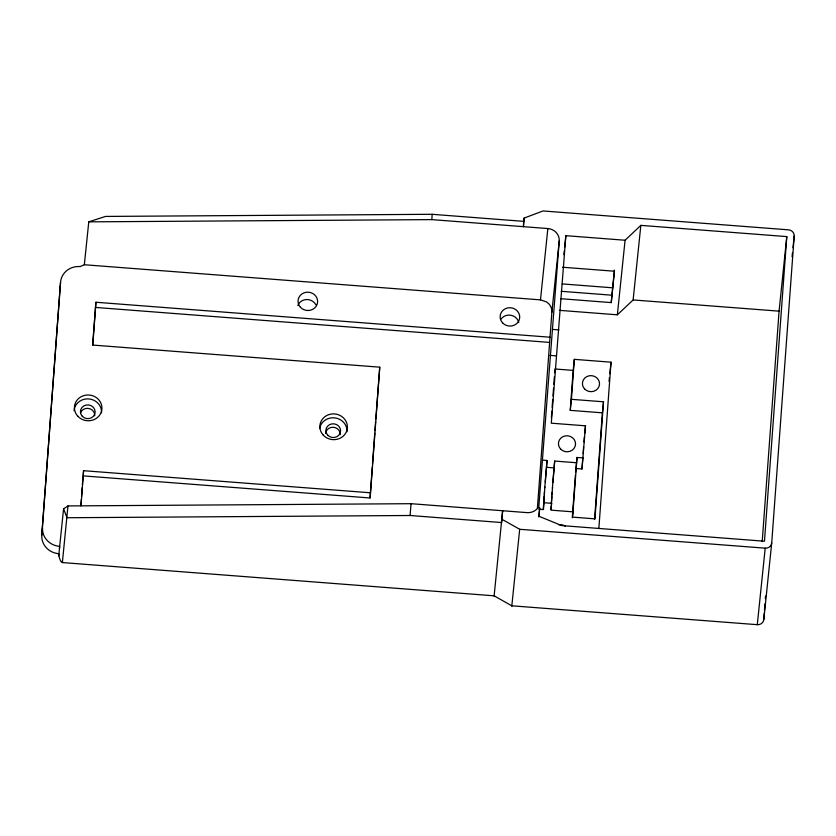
<?xml version="1.0" encoding="UTF-8"?>
<svg xmlns="http://www.w3.org/2000/svg" width="836" height="836" viewBox="0 0 836 836"><rect width="100%" height="100%" fill="white"/><g stroke="black" fill="none" stroke-linecap="round" stroke-linejoin="round"><path stroke-width="1.25" d="M84.342 264.74L88.773 221.853L431.846 219.617L432.139 214.298L523.723 221.352L524.057 218.112L543.003 210.954L788.515 229.837A6.124 5.727 5.9 0 1 794.2 236.024L771.722 542.93L763.822 619.445A6.124 5.727 5.9 0 1 757.291 624.68L511.789 605.797L494.097 595.817L62.376 562.565C60.495 562.262 58.436 556.212 58.865 553.714A18.371 17.18 5.9 0 1 41.8 535.176L60.537 282.286A18.371 17.18 5.9 0 1 80.11 266.569L84.342 264.74L540.484 299.873L546.483 301.88L548.876 303.886A12.247 11.453 5.9 0 1 551.865 312.236L537.391 508.319M523.723 221.352L523.43 226.671L524.057 218.112M538.781 507.4L559.232 240.914A12.247 11.453 5.9 0 0 547.852 228.552L431.846 219.617M543.285 508.957L544.539 491.725M550.914 509.542L551.133 505.937M544.226 496.072L543.808 503.847L543.943 502.718L551.572 503.303L551.07 510.159L573.047 511.851L572.66 517.129L594.95 518.853L603.519 401.792L571.406 399.326L570.246 410.351L602.38 412.827L603.519 401.792M551.3 503.439L552.178 492.31M551.865 496.668L551.436 504.442L551.572 503.303M543.943 502.718L543.442 509.573L538.854 509.218M545.281 481.975L547.037 460.469L542.449 460.113M41.8 535.176L60.537 282.286M59.471 548.5L59.628 546.357A18.371 17.18 5.9 0 1 42.563 527.819M80.862 505.728L81.343 499.238M81.531 496.636L82.189 487.555M82.388 484.964L83.046 475.872L370.014 497.974L370.557 492.791L379.753 367.171L92.786 345.069L95.921 302.245L550.046 337.221M92.629 345.069L95.921 302.245M81.019 505.728L83.59 470.689L370.557 492.791M370.014 497.974L372.292 466.896M372.48 464.304L374.758 433.226M374.946 430.634L375.615 421.574M375.803 418.982L379.753 367.171M494.484 595.713L494.097 596.193L502.635 510.744L501.663 522.552L410.079 515.498L67.005 517.735L63.567 508.863L67.967 505.926L411.04 503.69L527.056 512.625A12.247 11.453 5.9 0 0 538.05 507.734L539.68 507.86L539.063 516.314L561.771 525.593L764.48 541.226L786.791 236.598L640.836 225.375L625.077 240.245L617.365 314.806L559.43 310.344M544.278 494.316L544.905 486.918M551.384 417.582L551.854 411.187M552.136 407.351L552.7 399.671M552.983 395.836L553.537 388.165M553.819 384.33L554.383 376.649M554.665 372.814L554.947 368.979L573.172 370.39L574.332 359.355L611.032 362.176L598.848 528.498M625.077 240.245L565.847 235.679L551.3 423.183L585.493 425.817L582.002 468.965L575.889 468.494L575.607 472.382M551.906 494.912L552.533 487.503M552.92 482.56L554.665 461.054L576.641 462.747L577.028 457.459L583.141 457.929M570.246 410.351L573.172 370.39M571.406 399.326L574.332 359.355M572.284 517.787L575.419 474.984M582.002 468.965L582.849 457.396M583.131 453.551L583.601 447.124M583.977 441.983L584.354 436.841M594.574 519.48L602.38 412.827M560.642 298.703L611.241 302.601L614.376 270.091M762.213 541.582L779.079 311.159L786.791 236.598M763.822 619.445L764.292 612.934M764.48 610.343L764.961 603.832M765.337 598.639L765.536 596.037M544.769 487.649L547.037 460.469M552.408 488.234L552.93 481.39M67.967 505.926L62.376 562.565M410.079 515.498L411.04 503.69M553.024 480.292L554.665 461.054M576.641 462.747L572.859 513.419L573.047 511.851M58.708 555.856L63.567 508.863M83.182 474.576L83.59 470.689M540.484 299.873L547.852 228.552M501.997 519.313L519.689 529.282L511.789 606.163L512.175 605.682M551.865 312.236L559.232 240.914M563.892 254.614L564.279 250.831M564.676 247.038L565.847 235.679M538.739 516.941L539.68 507.86M575.889 468.494L577.028 457.459M584.73 433.173L585.493 425.817M611.241 302.601L614.481 271.23L562.586 267.238M617.365 314.806L633.134 299.946L640.836 225.375M792.058 256.767L792.455 252.88M792.998 247.686L794.2 236.024M757.291 624.68L765.201 548.165A6.124 5.727 5.9 0 0 771.722 542.93M609.036 381.373L609.434 377.538M609.831 373.692L611.032 362.176M88.773 221.853L105.482 216.43L432.139 214.298M562.189 283.916L612.673 287.803M561.186 291.294L611.785 295.192M633.134 299.946L779.079 311.159M552.774 329.426L558.929 329.896M95.388 307.429L549.513 342.405M550.088 355.384L556.253 355.854M546.535 467.314L554.163 467.909M519.689 529.282L765.201 548.165M501.036 319.038A9.802 9.165 5.9 0 1 511.099 315.297A9.802 9.165 5.9 0 1 518.769 322.612M297.794 305.6A9.802 9.165 5.9 0 1 306.446 299.528A9.802 9.165 5.9 0 1 315.851 304.774M59.784 289.643A18.371 17.18 5.9 0 1 60.38 286.32M80.475 412.911A7.346 6.866 5.9 0 1 94.75 415.795M325.549 433.57A7.346 6.866 5.9 0 1 333.376 427.28A7.346 6.866 5.9 0 1 340.2 434.699M558.793 524.83A8.569 8.015 5.9 0 1 565.22 526.126M74.049 410.706A13.784 12.885 5.9 0 1 88.721 398.918A13.784 12.885 5.9 0 1 101.522 412.827M319.624 428.502A13.784 12.885 5.9 0 1 334.766 417.885A13.784 12.885 5.9 0 1 346.971 431.731M502.54 322.832A9.802 9.165 5.9 0 0 519.187 319.989A9.802 9.165 5.9 0 0 508.037 307.878A9.802 9.165 5.9 0 0 502.54 322.832M300.438 307.261A9.802 9.165 5.9 0 0 317.084 304.429A9.802 9.165 5.9 0 0 305.934 292.318A9.802 9.165 5.9 0 0 300.438 307.261M77.8 416.213A13.784 12.885 5.9 0 0 101.208 412.221A13.784 12.885 5.9 0 0 85.533 395.188A13.784 12.885 5.9 0 0 77.8 416.213M323.25 435.117A13.784 12.885 5.9 0 0 346.658 431.125A13.784 12.885 5.9 0 0 330.983 414.092A13.784 12.885 5.9 0 0 323.25 435.117M560.528 448.953A8.569 8.015 5.9 0 0 575.084 446.476A8.569 8.015 5.9 0 0 565.335 435.88A8.569 8.015 5.9 0 0 560.528 448.953M584.521 388.844A8.569 8.015 5.8 0 0 599.078 386.357A8.569 8.015 5.8 0 0 589.328 375.761A8.569 8.015 5.8 0 0 584.521 388.844M82.242 416.213A7.346 6.866 5.9 0 0 94.729 414.092A7.346 6.866 5.9 0 0 86.369 405A7.346 6.866 5.9 0 0 82.242 416.213M327.691 435.117A7.346 6.866 5.9 0 0 340.179 432.996A7.346 6.866 5.9 0 0 331.819 423.904A7.346 6.866 5.9 0 0 327.691 435.117"/></g></svg>
